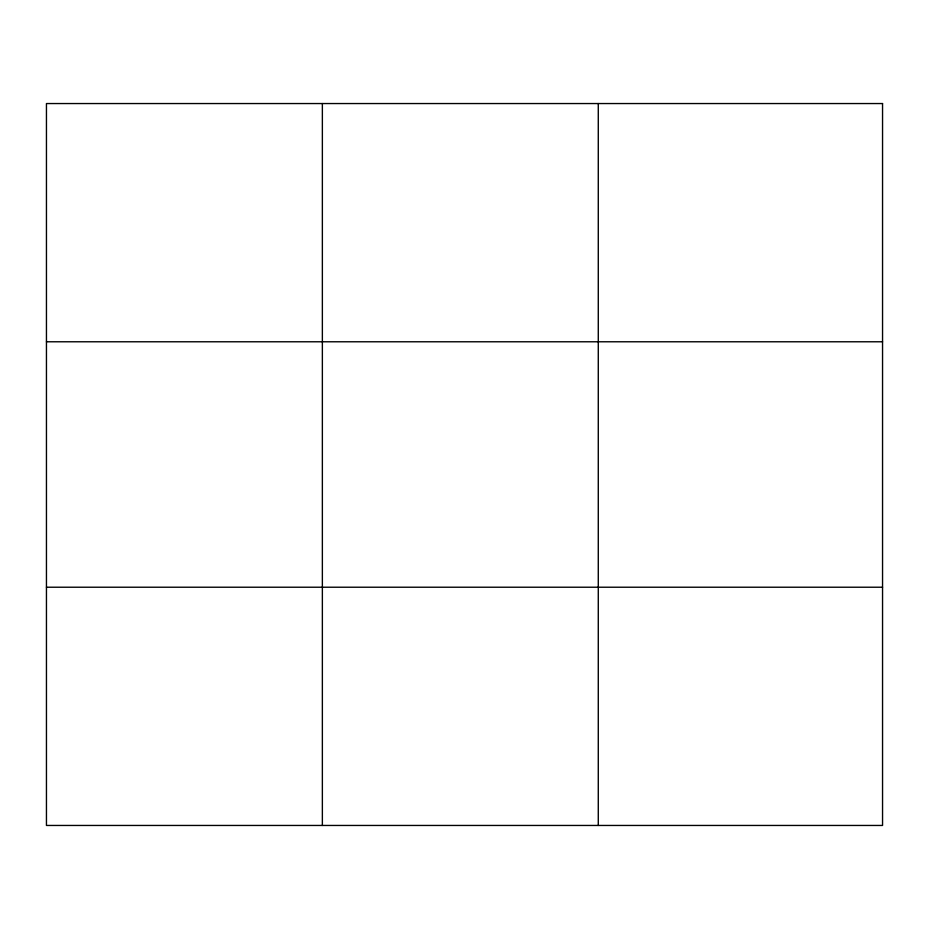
<?xml version="1.0" encoding="UTF-8"?>
<svg xmlns="http://www.w3.org/2000/svg" width="929" height="929" viewBox="0 0 929 929"><rect width="100%" height="100%" fill="white"/><g stroke="black" fill="none" stroke-linecap="round" stroke-linejoin="round"><path stroke-width="1.39" d="M322.363 825.451L322.363 103.549M598.276 825.451L598.276 103.549M46.45 341.779L882.55 341.779M46.45 587.221L882.55 587.221M882.55 103.549L882.55 825.451L46.45 825.451L46.45 103.549L882.55 103.549"/></g></svg>
